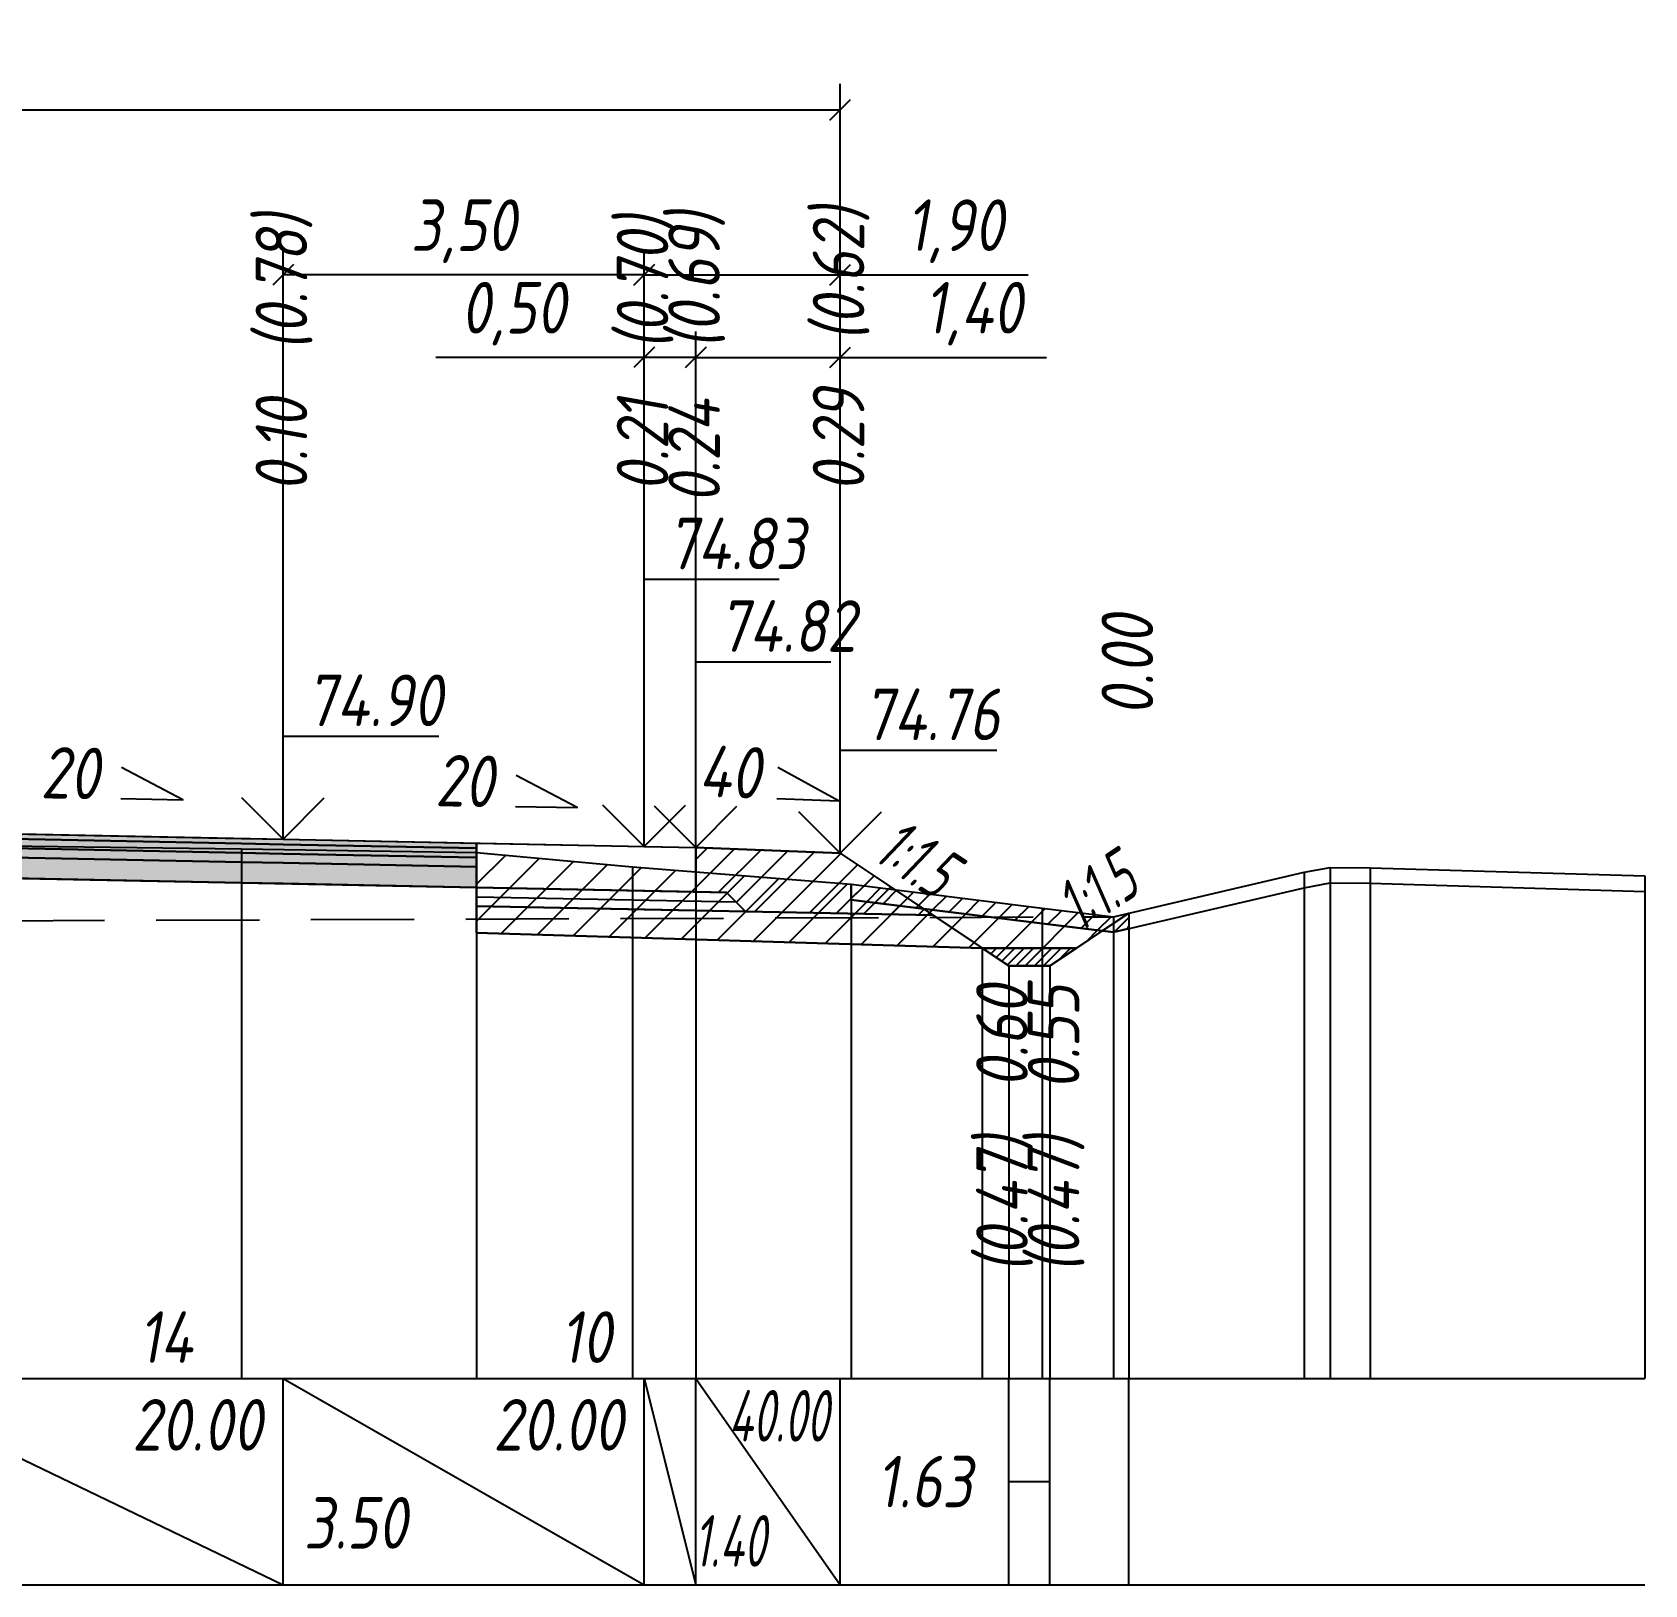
# Model space of a CAD drawing. Extents: x -717 to 1451, y -133302 to 233.
# Drawn here: x 166.6 to 244.7, y -13785 to -13709.8 of the extents above; entities that cross this region are included whole.
import ezdxf
from ezdxf.enums import TextEntityAlignment as Align

# ---------------------------------------------------------------- set-up
doc = ezdxf.new("R2010")
doc.units = 0
doc.linetypes.add('штриховая', pattern=[0.75, 0.5, -0.25])
for name, color, linetype in [('Интерполированный поперечник', 2, 'Continuous'), ('Код_514', 1, 'Continuous'), ('Контур_0', 7, 'Continuous'), ('Контур_2521', 7, 'Continuous'), ('Контур_2564', 7, 'Continuous'), ('Контур_2660', 7, 'Continuous'), ('Контур_2665', 7, 'Continuous'), ('Контур_400', 7, 'Continuous'), ('Контур_508', 7, 'Continuous'), ('Контур_512', 7, 'Continuous'), ('Контур_513', 7, 'Continuous'), ('Контур_818', 7, 'Continuous'), ('Красный поперечник', 1, 'Continuous'), ('Объём_2501', 7, 'Continuous'), ('Объём_2564', 7, 'Continuous'), ('Объём_2650', 7, 'Continuous'), ('Объём_2660', 7, 'Continuous'), ('Объём_2661', 7, 'Continuous'), ('Объём_2662', 7, 'Continuous'), ('Объём_2663', 7, 'Continuous'), ('Объём_2664', 7, 'Continuous'), ('Объём_2665', 7, 'Continuous'), ('Объём_2666', 7, 'Continuous'), ('Объём_2667', 7, 'Continuous'), ('Объём_2668', 7, 'Continuous'), ('Объём_2669', 7, 'Continuous'), ('Объём_2675', 7, 'Continuous'), ('Объём_2753', 7, 'Continuous'), ('Откосы', 7, 'Continuous'), ('Отметки покрытия', 7, 'Continuous'), ('Рабочие отметки', 7, 'Continuous'), ('Рабочие отметки доп.', 7, 'Continuous'), ('Слои выравнивания', 7, 'Continuous'), ('Таблица', 7, 'Continuous'), ('Уклоны проезжей части', 7, 'Continuous'), ('Черный поперечник', 3, 'Continuous')]:
    doc.layers.add(name, color=color, linetype=linetype)
for name, color, linetype, true_color in [('Контур_2540', 2, 'Continuous', 0xffff00), ('Контур_2560', 2, 'Continuous', 0xffff00), ('Контур_2561', 7, 'Continuous', 0xff8040), ('Контур_2562', 3, 'Continuous', 0x00ff00), ('Контур_2563', 7, 'Continuous', 0xff8000), ('Контур_2570', 7, 'Continuous', 0x80ff00), ('Контур_2725', 7, 'Continuous', 0x323232), ('Контур_2736', 4, 'Continuous', 0x00ffff), ('Контур_2737', 4, 'Continuous', 0x00ffff), ('Контур_2738', 4, 'Continuous', 0x00ffff), ('Контур_2739', 4, 'Continuous', 0x00ffff), ('Контур_2741', 4, 'Continuous', 0x00ffff), ('Контур_2742', 4, 'Continuous', 0x00ffff), ('Контур_2743', 4, 'Continuous', 0x00ffff), ('Контур_2744', 7, 'Continuous', 0xa4ffff), ('Контур_2745', 7, 'Continuous', 0xa4ffff), ('Контур_2747', 4, 'Continuous', 0x00ffff), ('Контур_2748', 4, 'Continuous', 0x00ffff), ('Контур_2749', 4, 'Continuous', 0x00ffff), ('Контур_2750', 4, 'Continuous', 0x00ffff), ('Контур_2751', 4, 'Continuous', 0x00ffff), ('Контур_2752', 4, 'Continuous', 0x00ffff), ('Контур_2760', 7, 'Continuous', 0x323232), ('Контур_2761', 7, 'Continuous', 0x323232), ('Контур_2762', 7, 'Continuous', 0x323232), ('Контур_2763', 7, 'Continuous', 0x323232), ('Контур_402', 7, 'Continuous', 0xff6464), ('Контур_703', 4, 'Continuous', 0x00ffff), ('Контур_705', 4, 'Continuous', 0x00ffff), ('Контур_707', 4, 'Continuous', 0x00ffff), ('Контур_720', 131, 'Continuous', 0xaaffff), ('Объём_2500', 7, 'Continuous', 0xc0c0c0), ('Объём_2520', 7, 'Continuous', 0x80ffff), ('Объём_2540', 2, 'Continuous', 0xffff00), ('Объём_2560', 2, 'Continuous', 0xffff00), ('Объём_2561', 7, 'Continuous', 0xff8040), ('Объём_2562', 3, 'Continuous', 0x00ff00), ('Объём_2563', 7, 'Continuous', 0xff8000), ('Объём_2570', 7, 'Continuous', 0x80ff00), ('Объём_2600', 7, 'Continuous', 0x808000), ('Объём_2620', 2, 'Continuous', 0xffff00), ('Объём_2746', 2, 'Continuous', 0xffff00)]:
    doc.layers.add(name, color=color, linetype=linetype, true_color=true_color)
doc.styles.get("Standard").update_dxf_attribs({"font": 'txt', "height": 2.5})
doc.styles.add('М', font='romand.shx', dxfattribs={"width": 0.8, "oblique": 10, "height": 2.5})
doc.dimstyles.new('ISO-25', dxfattribs={"dimtxt": 2.5, "dimasz": 2.5, "dimexe": 1.25, "dimexo": 0.625, "dimtad": 1, "dimtxsty": 'Standard', "dimcen": 2.5, "dimadec": 0, "dimazin": 0, "dimtfac": 1, "dimtmove": 0, "dimatfit": 3, "dimfxl": 1, "dimarcsym": 0})

# ---------------------------------------------------------------- blocks, each defined once
blk = doc.blocks.new('_Oblique')
at = {"color": 0, "linetype": 'ByBlock', "lineweight": -2}
blk.add_line((-0.5, -0.5), (0.5, 0.5), dxfattribs=at)
blk = doc.blocks.new('*D313')
at = {"color": 0, "lineweight": -2, "transparency": 16777216}
for p, q in [((198.722, -13748.71), (198.722, -13724.27)), ((205.722, -13748.99), (205.722, -13724.27)), ((198.722, -13725.52), (205.722, -13725.52)), ((205.722, -13725.52), (215.725, -13725.52))]:
    blk.add_line(p, q, dxfattribs=at)
at = {"layer": 'Defpoints', "color": 0, "transparency": 16777216}
for p in [(205.722, -13725.52), (198.722, -13749.335), (205.722, -13749.615)]:
    blk.add_point(p, dxfattribs=at)
at = {"color": 0, "lineweight": -2, "transparency": 16777216, "rotation": 180}
blk.add_blockref('_Oblique', (198.722, -13725.52), dxfattribs=at)
at = {"color": 0, "lineweight": -2, "transparency": 16777216}
blk.add_blockref('_Oblique', (205.722, -13725.52), dxfattribs=at)
at = {"color": 0, "transparency": 16777216, "insert": (212.185, -13723.406), "char_height": 2.5, "width": 8.75, "attachment_point": 5, "style": 'М'}
blk.add_mtext('1,40', dxfattribs=at)
blk = doc.blocks.new('*D315')
at = {"color": 0, "lineweight": -2, "transparency": 16777216}
for p, q in [((196.222, -13748.66), (196.222, -13724.27)), ((198.722, -13748.71), (198.722, -13724.27)), ((196.222, -13725.52), (186.13, -13725.52)), ((198.722, -13725.52), (196.222, -13725.52))]:
    blk.add_line(p, q, dxfattribs=at)
at = {"layer": 'Defpoints', "color": 0, "transparency": 16777216}
for p in [(198.722, -13725.52), (196.222, -13749.285), (198.722, -13749.335)]:
    blk.add_point(p, dxfattribs=at)
at = {"color": 0, "lineweight": -2, "transparency": 16777216, "rotation": 180}
blk.add_blockref('_Oblique', (196.222, -13725.52), dxfattribs=at)
at = {"color": 0, "lineweight": -2, "transparency": 16777216}
blk.add_blockref('_Oblique', (198.722, -13725.52), dxfattribs=at)
at = {"color": 0, "transparency": 16777216, "insert": (189.892, -13723.406), "char_height": 2.5, "width": 9.16667, "attachment_point": 5, "style": 'М'}
blk.add_mtext('0,50', dxfattribs=at)
blk = doc.blocks.new('*D317')
at = {"color": 0, "lineweight": -2, "transparency": 16777216}
for p, q in [((178.722, -13748.31), (178.722, -13720.27)), ((196.222, -13748.66), (196.222, -13720.27)), ((196.222, -13721.52), (178.722, -13721.52))]:
    blk.add_line(p, q, dxfattribs=at)
at = {"layer": 'Defpoints', "color": 0, "transparency": 16777216}
for p in [(178.722, -13721.52), (178.722, -13748.935), (196.222, -13749.285)]:
    blk.add_point(p, dxfattribs=at)
at = {"color": 0, "lineweight": -2, "transparency": 16777216, "rotation": 180}
blk.add_blockref('_Oblique', (178.722, -13721.52), dxfattribs=at)
at = {"color": 0, "lineweight": -2, "transparency": 16777216}
blk.add_blockref('_Oblique', (196.222, -13721.52), dxfattribs=at)
at = {"color": 0, "transparency": 16777216, "insert": (187.472, -13719.406), "char_height": 2.5, "width": 9.58333, "attachment_point": 5, "style": 'М'}
blk.add_mtext('3,50', dxfattribs=at)
blk = doc.blocks.new('*D318')
at = {"color": 0, "lineweight": -2, "transparency": 16777216}
for p, q in [((196.222, -13748.66), (196.222, -13720.27)), ((205.722, -13748.99), (205.722, -13720.27)), ((196.222, -13721.52), (205.722, -13721.52)), ((205.722, -13721.52), (214.835, -13721.52))]:
    blk.add_line(p, q, dxfattribs=at)
at = {"layer": 'Defpoints', "color": 0, "transparency": 16777216}
for p in [(196.222, -13721.52), (196.222, -13749.285), (205.722, -13749.615)]:
    blk.add_point(p, dxfattribs=at)
at = {"color": 0, "lineweight": -2, "transparency": 16777216, "rotation": 180}
blk.add_blockref('_Oblique', (196.222, -13721.52), dxfattribs=at)
at = {"color": 0, "lineweight": -2, "transparency": 16777216}
blk.add_blockref('_Oblique', (205.722, -13721.52), dxfattribs=at)
at = {"color": 0, "transparency": 16777216, "insert": (211.295, -13719.406), "char_height": 2.5, "width": 8.75, "attachment_point": 5, "style": 'М'}
blk.add_mtext('1,90', dxfattribs=at)
blk = doc.blocks.new('*D320')
at = {"color": 0, "lineweight": -2, "transparency": 16777216}
for p, q in [((110.222, -13748.99), (110.222, -13712.27)), ((205.722, -13748.99), (205.722, -13712.27)), ((110.222, -13713.52), (205.722, -13713.52))]:
    blk.add_line(p, q, dxfattribs=at)
at = {"layer": 'Defpoints', "color": 0, "transparency": 16777216}
for p in [(205.722, -13713.52), (110.222, -13749.615), (205.722, -13749.615)]:
    blk.add_point(p, dxfattribs=at)
at = {"color": 0, "lineweight": -2, "transparency": 16777216, "rotation": 180}
blk.add_blockref('_Oblique', (110.222, -13713.52), dxfattribs=at)
at = {"color": 0, "lineweight": -2, "transparency": 16777216}
blk.add_blockref('_Oblique', (205.722, -13713.52), dxfattribs=at)
at = {"color": 0, "transparency": 16777216, "insert": (157.972, -13711.406), "char_height": 2.5, "width": 10.41667, "attachment_point": 5, "style": 'М'}
blk.add_mtext('19,10', dxfattribs=at)

msp = doc.modelspace()

# ---------------------------------------------------------------- hatches: boundary and pattern name
at = {"layer": 'Объём_2563'}
h = msp.add_hatch(dxfattribs=at)
h.set_pattern_fill('ANSI31', color=256, scale=0.3)
h.paths.add_polyline_path([(201.14, -13752.37), (200.222, -13751.452), (198.722, -13751.422), (198.722, -13749.272), (205.722, -13749.552), (210.222, -13752.552)])
at = {"layer": 'Объём_2570'}
h = msp.add_hatch(dxfattribs=at)
h.set_pattern_fill('ANSI31', color=256, scale=0.2)
h.paths.add_polyline_path([(215.506, -13752.212), (218.965, -13752.625), (219.718, -13752.45), (219.718, -13753.2), (218.965, -13753.375), (215.506, -13752.962), (206.262, -13751.805), (206.262, -13751.055)])
at = {"layer": 'Объём_2600'}
h = msp.add_hatch(dxfattribs=at)
h.set_pattern_fill('ANSI31', color=6, scale=0.4)
h.paths.add_polyline_path([(217.174, -13754.146), (212.613, -13754.146), (188.099, -13753.411), (188.099, -13749.511), (195.657, -13750.209), (206.262, -13751.055), (206.262, -13751.805), (215.506, -13752.962), (218.427, -13753.311)])
h = msp.add_hatch(dxfattribs=at)
h.set_pattern_fill('HONEY', color=5, scale=0.3)
h.paths.add_polyline_path([(219.718, -13752.45), (219.718, -13753.2), (218.965, -13753.375), (218.427, -13753.311)])
at = {"layer": 'Объём_2620'}
h = msp.add_hatch(dxfattribs=at)
h.set_pattern_fill('ANSI31', color=2, scale=0.1)
h.paths.add_polyline_path([(212.613, -13754.146), (217.174, -13754.146), (215.893, -13755), (213.893, -13755)])
at = {"layer": 'Слои выравнивания'}
for color, points in [(2, [(157.972, -13748.457), (161.013, -13748.518), (163.991, -13748.577), (176.701, -13748.832), (178.722, -13748.872), (188.099, -13749.06), (188.099, -13749.31), (178.722, -13749.122), (176.701, -13749.082), (163.991, -13748.827), (161.013, -13748.768), (157.972, -13748.707)]), (3, [(157.972, -13748.707), (161.013, -13748.768), (163.991, -13748.827), (176.701, -13749.082), (178.722, -13749.122), (188.099, -13749.31), (188.099, -13749.76), (178.722, -13749.572), (176.701, -13749.532), (163.991, -13749.277), (161.013, -13749.218), (157.972, -13749.157)]), (4, [(157.972, -13749.157), (161.013, -13749.218), (163.991, -13749.277), (176.701, -13749.532), (178.722, -13749.572), (188.099, -13749.76), (188.099, -13750.21), (178.722, -13750.022), (176.701, -13749.982), (163.991, -13749.727), (161.013, -13749.668), (157.972, -13749.607)]), (5, [(157.972, -13749.607), (161.013, -13749.668), (163.991, -13749.727), (176.701, -13749.982), (178.722, -13750.022), (188.099, -13750.21), (188.099, -13751.21), (178.722, -13751.022), (176.701, -13750.982), (163.991, -13750.727), (161.013, -13750.668), (157.972, -13750.607)])]:
    msp.add_hatch(color=color, dxfattribs=at).paths.add_polyline_path(points)

# ---------------------------------------------------------------- linework, layer by layer
at = {"layer": 'Интерполированный поперечник', "linetype": 'штриховая', "ltscale": 10, "flags": 128}
msp.add_lwpolyline([(105.077, -13753.037), (218.965, -13752.625)], dxfattribs=at)
at = {"layer": 'Код_514'}
for p, q in [((157.972, -13775), (178.722, -13785)), ((178.722, -13785), (178.722, -13775)), ((178.722, -13775), (196.222, -13785)), ((196.222, -13785), (196.222, -13775)), ((196.222, -13775), (198.722, -13785)), ((198.722, -13785), (198.722, -13775)), ((198.722, -13775), (205.722, -13785)), ((205.722, -13785), (205.722, -13775)), ((213.893, -13785), (213.893, -13775)), ((215.893, -13785), (215.893, -13775)), ((219.718, -13785), (219.718, -13775)), ((213.893, -13780), (215.893, -13780))]:
    msp.add_line(p, q, dxfattribs=at)
at = {"layer": 'Контур_0', "flags": 128}
for points in [[(188.099, -13749.06), (198.722, -13749.272), (198.722, -13751.422), (188.099, -13751.21), (188.099, -13749.06), (188.099, -13749.06)], [(205.722, -13749.552), (210.378, -13752.656), (210.378, -13752.656), (210.378, -13752.656), (210.378, -13752.656), (210.378, -13752.656), (210.378, -13752.656), (210.378, -13752.656), (210.378, -13752.656), (210.378, -13752.656), (210.378, -13752.656), (210.378, -13752.656), (210.378, -13752.656), (210.378, -13752.656), (210.378, -13752.656), (213.893, -13755)], [(205.722, -13749.552), (210.378, -13752.656), (210.378, -13752.656), (210.378, -13752.656), (210.378, -13752.656), (210.378, -13752.656), (210.378, -13752.656), (210.378, -13752.656), (210.378, -13752.656), (210.378, -13752.656), (210.378, -13752.656), (210.378, -13752.656), (210.378, -13752.656), (210.378, -13752.656), (210.378, -13752.656), (213.893, -13755), (215.893, -13755), (219.718, -13752.45), (219.718, -13752.45), (219.718, -13752.45), (219.718, -13752.45), (219.718, -13752.45), (219.718, -13752.45), (219.718, -13752.45), (219.718, -13752.45), (219.718, -13752.45), (219.718, -13752.45), (219.718, -13752.45), (219.718, -13752.45), (219.718, -13752.45)], [(198.722, -13752.322), (188.099, -13752.11), (188.099, -13751.21), (200.222, -13751.452), (201.14, -13752.37), (198.722, -13752.322), (198.722, -13752.322)], [(198.722, -13751.422), (200.222, -13751.452), (201.14, -13752.37), (210.222, -13752.552)]]:
    msp.add_lwpolyline(points, dxfattribs=at)
at = {"layer": 'Контур_2521', "color": 250, "flags": 128}
msp.add_lwpolyline([(188.099, -13751.66), (200.681, -13751.911)], dxfattribs=at)
at = {"layer": 'Контур_2540', "flags": 128}
msp.add_lwpolyline([(196.222, -13752.272), (210.222, -13752.552), (212.613, -13754.146), (188.099, -13753.411), (188.099, -13752.11), (196.222, -13752.272), (196.222, -13752.272)], dxfattribs=at)
at = {"layer": 'Контур_2560', "flags": 128}
msp.add_lwpolyline([(198.722, -13749.272), (205.722, -13749.552), (205.722, -13749.552), (205.722, -13749.552)], dxfattribs=at)
at = {"layer": 'Контур_2561', "flags": 128}
msp.add_lwpolyline([(198.722, -13749.272), (198.722, -13749.272), (205.722, -13749.552), (205.722, -13749.552), (198.722, -13749.272)], dxfattribs=at)
at = {"layer": 'Контур_2562', "flags": 128}
msp.add_lwpolyline([(205.722, -13749.552), (205.722, -13749.552), (205.722, -13749.552), (205.722, -13749.552), (205.722, -13749.552)], dxfattribs=at)
at = {"layer": 'Контур_2563', "flags": 128}
msp.add_lwpolyline([(201.14, -13752.37), (200.222, -13751.452), (198.722, -13751.422), (198.722, -13749.272), (205.722, -13749.552), (210.222, -13752.552), (201.14, -13752.37), (201.14, -13752.37)], dxfattribs=at)
at = {"layer": 'Контур_2564', "flags": 128}
msp.add_lwpolyline([(198.722, -13749.272), (205.722, -13749.552)], dxfattribs=at)
at = {"layer": 'Контур_2570', "flags": 128}
msp.add_lwpolyline([(163.991, -13749.173), (176.701, -13749.341), (188.099, -13749.511), (195.657, -13750.209), (206.262, -13751.055), (206.262, -13751.805), (215.506, -13752.962), (218.965, -13753.375), (218.965, -13753.375), (228.215, -13751.224), (229.47, -13750.99), (231.407, -13751.001), (244.718, -13751.404)], dxfattribs=at)
at = {"layer": 'Контур_2660', "flags": 128}
msp.add_lwpolyline([(188.099, -13753.411), (212.613, -13754.146)], dxfattribs=at)
at = {"layer": 'Контур_2665', "flags": 128}
msp.add_lwpolyline([(205.722, -13749.552), (205.722, -13749.552)], dxfattribs=at)
at = {"layer": 'Контур_2725', "flags": 128}
msp.add_lwpolyline([(138.947, -13750.988), (151.549, -13750.736), (157.972, -13750.607), (161.013, -13750.668), (163.991, -13750.727), (176.701, -13750.982), (178.722, -13751.022), (188.099, -13751.21)], dxfattribs=at)
at = {"layer": 'Контур_2736', "flags": 128}
for points in [[(205.722, -13749.552), (210.378, -13752.656)], [(210.378, -13752.656), (213.893, -13755)]]:
    msp.add_lwpolyline(points, dxfattribs=at)
at = {"layer": 'Контур_2737', "flags": 128}
msp.add_lwpolyline([(210.378, -13752.656), (210.378, -13752.656)], dxfattribs=at)
at = {"layer": 'Контур_2738', "flags": 128}
msp.add_lwpolyline([(210.378, -13752.656), (210.378, -13752.656)], dxfattribs=at)
at = {"layer": 'Контур_2739', "flags": 128}
msp.add_lwpolyline([(210.378, -13752.656), (210.378, -13752.656)], dxfattribs=at)
at = {"layer": 'Контур_2741', "flags": 128}
msp.add_lwpolyline([(219.718, -13752.45), (219.718, -13752.45)], dxfattribs=at)
at = {"layer": 'Контур_2742', "flags": 128}
msp.add_lwpolyline([(219.718, -13752.45), (219.718, -13752.45)], dxfattribs=at)
at = {"layer": 'Контур_2743', "flags": 128}
msp.add_lwpolyline([(219.718, -13752.45), (219.718, -13752.45)], dxfattribs=at)
at = {"layer": 'Контур_2744', "flags": 128}
msp.add_lwpolyline([(219.718, -13752.45), (219.718, -13752.45)], dxfattribs=at)
msp.add_lwpolyline([(219.718, -13752.45), (219.718, -13752.45)], dxfattribs=at)
msp.add_lwpolyline([(219.718, -13752.45), (219.718, -13752.45)], dxfattribs=at)
msp.add_lwpolyline([(219.718, -13752.45), (219.718, -13752.45)], dxfattribs=at)
msp.add_lwpolyline([(219.718, -13752.45), (219.718, -13752.45)], dxfattribs=at)
msp.add_lwpolyline([(219.718, -13752.45), (219.718, -13752.45)], dxfattribs=at)
at = {"layer": 'Контур_2745', "flags": 128}
msp.add_lwpolyline([(210.378, -13752.656), (210.378, -13752.656)], dxfattribs=at)
msp.add_lwpolyline([(210.378, -13752.656), (210.378, -13752.656)], dxfattribs=at)
msp.add_lwpolyline([(210.378, -13752.656), (210.378, -13752.656)], dxfattribs=at)
msp.add_lwpolyline([(210.378, -13752.656), (210.378, -13752.656)], dxfattribs=at)
msp.add_lwpolyline([(210.378, -13752.656), (210.378, -13752.656)], dxfattribs=at)
msp.add_lwpolyline([(210.378, -13752.656), (210.378, -13752.656)], dxfattribs=at)
at = {"layer": 'Контур_2747', "flags": 128}
msp.add_lwpolyline([(210.378, -13752.656), (210.378, -13752.656)], dxfattribs=at)
at = {"layer": 'Контур_2748', "flags": 128}
msp.add_lwpolyline([(210.378, -13752.656), (210.378, -13752.656)], dxfattribs=at)
at = {"layer": 'Контур_2749', "flags": 128}
msp.add_lwpolyline([(210.378, -13752.656), (210.378, -13752.656)], dxfattribs=at)
at = {"layer": 'Контур_2750', "flags": 128}
msp.add_lwpolyline([(219.718, -13752.45), (219.718, -13752.45)], dxfattribs=at)
at = {"layer": 'Контур_2751', "flags": 128}
msp.add_lwpolyline([(219.718, -13752.45), (219.718, -13752.45)], dxfattribs=at)
at = {"layer": 'Контур_2752', "flags": 128}
msp.add_lwpolyline([(219.718, -13752.45), (219.718, -13752.45)], dxfattribs=at)
at = {"layer": 'Контур_2760', "flags": 128}
msp.add_lwpolyline([(138.947, -13748.838), (151.549, -13748.586), (157.972, -13748.457), (161.013, -13748.518), (163.991, -13748.577), (176.701, -13748.832), (178.722, -13748.872), (188.099, -13749.06)], dxfattribs=at)
at = {"layer": 'Контур_2761', "flags": 128}
msp.add_lwpolyline([(138.947, -13749.088), (151.549, -13748.836), (157.972, -13748.707), (161.013, -13748.768), (163.991, -13748.827), (176.701, -13749.082), (178.722, -13749.122), (188.099, -13749.31)], dxfattribs=at)
at = {"layer": 'Контур_2762', "flags": 128}
msp.add_lwpolyline([(138.947, -13749.538), (151.549, -13749.286), (157.972, -13749.157), (161.013, -13749.218), (163.991, -13749.277), (176.701, -13749.532), (178.722, -13749.572), (188.099, -13749.76)], dxfattribs=at)
at = {"layer": 'Контур_2763', "flags": 128}
msp.add_lwpolyline([(138.947, -13749.988), (151.549, -13749.736), (157.972, -13749.607), (161.013, -13749.668), (163.991, -13749.727), (176.701, -13749.982), (178.722, -13750.022), (188.099, -13750.21)], dxfattribs=at)
at = {"layer": 'Контур_400', "flags": 128}
msp.add_lwpolyline([(157.972, -13748.457), (178.722, -13748.872), (196.222, -13749.222), (196.222, -13749.222), (196.222, -13749.222), (196.222, -13749.222), (196.222, -13749.222), (196.222, -13749.222), (198.722, -13749.272)], dxfattribs=at)
at = {"layer": 'Контур_402', "flags": 128}
msp.add_lwpolyline([(105, -13754.096), (138.947, -13753.078), (138.947, -13750.988), (157.972, -13750.607), (188.099, -13751.21), (188.099, -13753.411), (212.613, -13754.146)], dxfattribs=at)
at = {"layer": 'Контур_508', "flags": 128}
msp.add_lwpolyline([(105, -13754.096), (138.947, -13753.078), (138.947, -13750.988), (157.972, -13750.607), (188.099, -13751.21), (188.099, -13753.411), (212.613, -13754.146), (213.893, -13755), (215.893, -13755), (219.718, -13752.45)], dxfattribs=at)
at = {"layer": 'Контур_512', "flags": 128}
msp.add_lwpolyline([(188.099, -13753.411), (212.613, -13754.146), (213.893, -13755), (215.893, -13755), (219.718, -13752.45)], dxfattribs=at)
at = {"layer": 'Контур_513', "flags": 128}
msp.add_lwpolyline([(105, -13754.096), (138.947, -13753.078), (138.947, -13750.988), (157.972, -13750.607), (188.099, -13751.21), (188.099, -13753.411), (212.613, -13754.146), (213.893, -13755), (215.893, -13755), (219.718, -13752.45)], dxfattribs=at)
at = {"layer": 'Контур_703', "flags": 128}
msp.add_lwpolyline([(205.722, -13749.552), (210.378, -13752.656)], dxfattribs=at)
at = {"layer": 'Контур_705', "flags": 128}
msp.add_lwpolyline([(210.378, -13752.656), (210.378, -13752.656)], dxfattribs=at)
at = {"layer": 'Контур_707', "flags": 128}
msp.add_lwpolyline([(215.893, -13755), (219.718, -13752.45)], dxfattribs=at)
at = {"layer": 'Контур_720', "flags": 128}
msp.add_lwpolyline([(213.893, -13755), (215.893, -13755)], dxfattribs=at)
at = {"layer": 'Контур_818', "flags": 128}
msp.add_lwpolyline([(105, -13753.783), (105.077, -13753.787), (105.077, -13753.787), (109.862, -13752.848), (117.099, -13751.877), (117.099, -13751.127), (126.936, -13750.566), (138.947, -13749.584), (151.549, -13749.362), (157.972, -13749.264), (163.991, -13749.173), (176.701, -13749.341), (188.099, -13749.511), (195.657, -13750.209), (206.262, -13751.055), (206.262, -13751.805), (215.506, -13752.962), (218.965, -13753.375), (218.965, -13753.375), (219.718, -13753.2)], dxfattribs=at)
at = {"layer": 'Красный поперечник'}
for p, q in [((157.972, -13748.457), (178.722, -13748.872)), ((178.722, -13748.872), (196.222, -13749.222)), ((196.222, -13749.222), (198.722, -13749.272)), ((198.722, -13749.272), (205.722, -13749.552)), ((205.722, -13749.552), (213.893, -13755)), ((215.893, -13755), (219.718, -13752.45)), ((219.718, -13752.45), (219.718, -13775)), ((188.099, -13753.411), (188.099, -13775)), ((212.613, -13754.146), (212.613, -13775)), ((213.893, -13755), (213.893, -13775)), ((213.893, -13755), (215.893, -13755)), ((215.893, -13755), (215.893, -13775))]:
    msp.add_line(p, q, dxfattribs=at)
at = {"layer": 'Объём_2500', "flags": 128}
msp.add_lwpolyline([(188.099, -13749.06), (198.722, -13749.272), (198.722, -13751.422), (188.099, -13751.21), (188.099, -13749.06), (188.099, -13749.06)], dxfattribs=at)
at = {"layer": 'Объём_2501', "flags": 128}
msp.add_lwpolyline([(157.972, -13748.457), (178.722, -13748.872), (196.222, -13749.222), (196.222, -13749.222), (196.222, -13749.222), (196.222, -13749.222), (196.222, -13749.222), (196.222, -13749.222), (198.722, -13749.272)], dxfattribs=at)
at = {"layer": 'Объём_2520', "color": 250, "flags": 128}
msp.add_lwpolyline([(198.722, -13752.322), (188.099, -13752.11), (188.099, -13751.21), (200.222, -13751.452), (201.14, -13752.37), (198.722, -13752.322), (198.722, -13752.322)], dxfattribs=at)
at = {"layer": 'Объём_2540', "flags": 128}
msp.add_lwpolyline([(196.222, -13752.272), (210.222, -13752.552), (212.613, -13754.146), (188.099, -13753.411), (188.099, -13752.11), (196.222, -13752.272), (196.222, -13752.272)], dxfattribs=at)
at = {"layer": 'Объём_2560', "flags": 128}
msp.add_lwpolyline([(198.722, -13749.272), (205.722, -13749.552), (205.722, -13749.552), (205.722, -13749.552)], dxfattribs=at)
at = {"layer": 'Объём_2561', "flags": 128}
msp.add_lwpolyline([(198.722, -13749.272), (198.722, -13749.272), (205.722, -13749.552), (205.722, -13749.552), (198.722, -13749.272)], dxfattribs=at)
at = {"layer": 'Объём_2562', "flags": 128}
msp.add_lwpolyline([(205.722, -13749.552), (205.722, -13749.552), (205.722, -13749.552), (205.722, -13749.552), (205.722, -13749.552)], dxfattribs=at)
at = {"layer": 'Объём_2563', "color": 250, "flags": 128}
msp.add_lwpolyline([(201.14, -13752.37), (200.222, -13751.452), (198.722, -13751.422), (198.722, -13749.272), (205.722, -13749.552), (210.222, -13752.552), (201.14, -13752.37), (201.14, -13752.37)], dxfattribs=at)
at = {"layer": 'Объём_2564', "flags": 128}
msp.add_lwpolyline([(198.722, -13749.272), (205.722, -13749.552)], dxfattribs=at)
at = {"layer": 'Объём_2570', "flags": 128}
msp.add_lwpolyline([(215.506, -13752.212), (218.965, -13752.625), (219.718, -13752.45), (219.718, -13753.2), (218.965, -13753.375), (215.506, -13752.962), (206.262, -13751.805), (206.262, -13751.055), (215.506, -13752.212), (215.506, -13752.212)], dxfattribs=at)
at = {"layer": 'Объём_2600', "color": 5, "flags": 128}
msp.add_lwpolyline([(219.718, -13752.45), (219.718, -13753.2), (218.965, -13753.375), (218.427, -13753.311), (219.718, -13752.45), (219.718, -13752.45)], dxfattribs=at)
at = {"layer": 'Объём_2620', "flags": 128}
msp.add_lwpolyline([(212.613, -13754.146), (217.174, -13754.146), (215.893, -13755), (213.893, -13755), (212.613, -13754.146), (212.613, -13754.146)], dxfattribs=at)
at = {"layer": 'Объём_2650', "color": 6, "flags": 128}
msp.add_lwpolyline([(217.174, -13754.146), (212.613, -13754.146), (188.099, -13753.411), (188.099, -13749.511), (195.657, -13750.209), (206.262, -13751.055), (206.262, -13751.805), (215.506, -13752.962), (218.427, -13753.311), (217.174, -13754.146), (217.174, -13754.146)], dxfattribs=at)
at = {"layer": 'Объём_2660', "flags": 128}
msp.add_lwpolyline([(188.099, -13753.411), (212.613, -13754.146)], dxfattribs=at)
at = {"layer": 'Объём_2661', "flags": 128}
msp.add_lwpolyline([(205.722, -13749.552), (210.378, -13752.656), (212.613, -13754.146)], dxfattribs=at)
at = {"layer": 'Объём_2662', "flags": 128}
msp.add_lwpolyline([(217.174, -13754.146), (219.718, -13752.45)], dxfattribs=at)
at = {"layer": 'Объём_2663', "flags": 128}
for points in [[(212.613, -13754.146), (213.893, -13755)], [(215.893, -13755), (217.174, -13754.146)]]:
    msp.add_lwpolyline(points, dxfattribs=at)
at = {"layer": 'Объём_2664', "flags": 128}
msp.add_lwpolyline([(213.893, -13755), (215.893, -13755)], dxfattribs=at)
at = {"layer": 'Объём_2665', "flags": 128}
msp.add_lwpolyline([(205.722, -13749.552), (205.722, -13749.552)], dxfattribs=at)
at = {"layer": 'Объём_2666', "flags": 128}
for points in [[(205.722, -13749.552), (210.378, -13752.656)], [(210.378, -13752.656), (212.613, -13754.146)]]:
    msp.add_lwpolyline(points, dxfattribs=at)
at = {"layer": 'Объём_2667', "flags": 128}
for points in [[(210.378, -13752.656), (210.378, -13752.656)], [(219.718, -13752.45), (219.718, -13752.45)]]:
    msp.add_lwpolyline(points, dxfattribs=at)
at = {"layer": 'Объём_2668', "flags": 128}
for points in [[(210.378, -13752.656), (210.378, -13752.656)], [(219.718, -13752.45), (219.718, -13752.45)]]:
    msp.add_lwpolyline(points, dxfattribs=at)
at = {"layer": 'Объём_2669', "flags": 128}
for points in [[(210.378, -13752.656), (210.378, -13752.656)], [(219.718, -13752.45), (219.718, -13752.45)]]:
    msp.add_lwpolyline(points, dxfattribs=at)
at = {"layer": 'Объём_2675', "flags": 128}
for points in [[(210.378, -13752.656), (210.378, -13752.656)], [(210.378, -13752.656), (210.378, -13752.656)], [(210.378, -13752.656), (210.378, -13752.656)], [(210.378, -13752.656), (210.378, -13752.656)], [(210.378, -13752.656), (210.378, -13752.656)], [(210.378, -13752.656), (210.378, -13752.656)], [(219.718, -13752.45), (219.718, -13752.45)], [(219.718, -13752.45), (219.718, -13752.45)], [(219.718, -13752.45), (219.718, -13752.45)], [(219.718, -13752.45), (219.718, -13752.45)], [(219.718, -13752.45), (219.718, -13752.45)], [(219.718, -13752.45), (219.718, -13752.45)]]:
    msp.add_lwpolyline(points, dxfattribs=at)
at = {"layer": 'Объём_2746', "flags": 128}
msp.add_lwpolyline([(212.613, -13754.146), (188.099, -13753.411), (188.099, -13749.511), (195.657, -13750.209), (206.262, -13751.055), (206.262, -13751.805), (209.757, -13752.242), (212.613, -13754.146), (212.613, -13754.146)], dxfattribs=at)
at = {"layer": 'Объём_2753', "flags": 128}
msp.add_lwpolyline([(188.099, -13749.06), (188.099, -13749.06)], dxfattribs=at)
at = {"layer": 'Откосы', "color": 1, "flags": 128}
for points in [[(170.86, -13746.898), (173.859, -13746.958), (170.89, -13745.398)], [(189.985, -13747.28), (192.984, -13747.34), (190.015, -13745.781)], [(202.65, -13746.894), (205.647, -13747.014), (202.71, -13745.395)]]:
    msp.add_lwpolyline(points, dxfattribs=at)
at = {"layer": 'Отметки покрытия', "color": 1}
for p, q in [((196.222, -13749.222), (196.222, -13736.272)), ((196.222, -13736.272), (202.772, -13736.272)), ((198.722, -13749.272), (198.722, -13740.272)), ((198.722, -13740.272), (205.272, -13740.272)), ((178.722, -13748.872), (178.722, -13743.872)), ((178.722, -13743.872), (186.272, -13743.872)), ((205.722, -13749.552), (205.722, -13744.552)), ((205.722, -13744.552), (213.322, -13744.552)), ((178.722, -13748.872), (176.722, -13746.872)), ((178.722, -13748.872), (180.722, -13746.872)), ((196.222, -13749.222), (194.222, -13747.222)), ((196.222, -13749.222), (198.222, -13747.222)), ((198.722, -13749.272), (196.722, -13747.272)), ((198.722, -13749.272), (200.722, -13747.272)), ((205.722, -13749.552), (203.722, -13747.552)), ((205.722, -13749.552), (207.722, -13747.552))]:
    msp.add_line(p, q, dxfattribs=at)
at = {"layer": 'Слои выравнивания'}
for p, q in [((188.099, -13749.06), (188.099, -13775)), ((198.722, -13749.272), (198.722, -13775))]:
    msp.add_line(p, q, dxfattribs=at)
at = {"layer": 'Слои выравнивания', "color": 2, "flags": 128}
msp.add_lwpolyline([(157.972, -13748.457), (161.013, -13748.518), (163.991, -13748.577), (176.701, -13748.832), (178.722, -13748.872), (188.099, -13749.06), (188.099, -13749.31), (178.722, -13749.122), (176.701, -13749.082), (163.991, -13748.827), (161.013, -13748.768), (157.972, -13748.707)], close=True, dxfattribs=at)
at = {"layer": 'Слои выравнивания', "color": 3, "flags": 128}
msp.add_lwpolyline([(157.972, -13748.707), (161.013, -13748.768), (163.991, -13748.827), (176.701, -13749.082), (178.722, -13749.122), (188.099, -13749.31), (188.099, -13749.76), (178.722, -13749.572), (176.701, -13749.532), (163.991, -13749.277), (161.013, -13749.218), (157.972, -13749.157)], close=True, dxfattribs=at)
at = {"layer": 'Слои выравнивания', "color": 4, "flags": 128}
msp.add_lwpolyline([(157.972, -13749.157), (161.013, -13749.218), (163.991, -13749.277), (176.701, -13749.532), (178.722, -13749.572), (188.099, -13749.76), (188.099, -13750.21), (178.722, -13750.022), (176.701, -13749.982), (163.991, -13749.727), (161.013, -13749.668), (157.972, -13749.607)], close=True, dxfattribs=at)
at = {"layer": 'Слои выравнивания', "color": 5, "flags": 128}
msp.add_lwpolyline([(157.972, -13749.607), (161.013, -13749.668), (163.991, -13749.727), (176.701, -13749.982), (178.722, -13750.022), (188.099, -13750.21), (188.099, -13751.21), (178.722, -13751.022), (176.701, -13750.982), (163.991, -13750.727), (161.013, -13750.668), (157.972, -13750.607)], close=True, dxfattribs=at)
at = {"layer": 'Таблица'}
for p, q in [((80, -13775), (244.718, -13775)), ((80, -13785), (244.718, -13785))]:
    msp.add_line(p, q, dxfattribs=at)
at = {"layer": 'Черный поперечник', "color": 7}
for p, q in [((176.701, -13749.341), (176.701, -13775)), ((188.099, -13749.511), (188.099, -13775)), ((195.657, -13750.209), (195.657, -13775)), ((228.215, -13750.474), (228.215, -13775)), ((229.47, -13750.24), (229.47, -13775)), ((231.407, -13750.251), (231.407, -13775)), ((206.262, -13751.055), (206.262, -13775)), ((244.718, -13750.654), (244.718, -13775)), ((215.506, -13752.212), (215.506, -13775)), ((218.965, -13752.625), (218.965, -13775))]:
    msp.add_line(p, q, dxfattribs=at)
at = {"layer": 'Черный поперечник', "flags": 128}
msp.add_lwpolyline([(80, -13754.034), (85.442, -13753.876), (95.99, -13752.9), (99.838, -13752.768), (105.077, -13753.037), (109.862, -13752.098), (117.099, -13751.127), (126.936, -13750.566), (138.947, -13749.584), (151.549, -13749.362), (157.972, -13749.264), (163.991, -13749.173), (176.701, -13749.341), (188.099, -13749.511), (195.657, -13750.209), (206.262, -13751.055), (215.506, -13752.212), (218.965, -13752.625), (228.215, -13750.474), (229.47, -13750.24), (231.407, -13750.251), (244.718, -13750.654)], dxfattribs=at)

# ---------------------------------------------------------------- texts
at = {"layer": 'Код_514', "style": 'М', "oblique": 10}
for s, width, p in [('40.00', 0.6, (205.159, -13775.563)), ('20.00', 0.8, (177.722, -13776)), ('20.00', 0.8, (195.222, -13776))]:
    msp.add_text(s, height=2.5, dxfattribs=dict(at, width=width)).set_placement(p, align=Align.TOP_RIGHT)
at = {"layer": 'Код_514', "style": 'М', "oblique": 10, "width": 0.8}
msp.add_text('1.63', height=2.5, dxfattribs=at).set_placement((209.808, -13780), align=Align.MIDDLE_CENTER)
at = {"layer": 'Код_514', "style": 'М', "oblique": 10}
for s, width, p in [('3.50', 0.8, (179.722, -13784)), ('1.40', 0.6, (198.628, -13784.874))]:
    msp.add_text(s, height=2.5, dxfattribs=dict(at, width=width)).set_placement(p, align=Align.BOTTOM_LEFT)
at = {"layer": 'Отметки покрытия', "color": 1, "style": 'М', "oblique": 10, "width": 0.8}
for s, p in [('74.83', (197.363, -13736.541)), ('74.82', (199.863, -13740.541)), ('74.90', (179.863, -13744.141)), ('74.76', (206.863, -13744.821))]:
    msp.add_text(s, height=2.5, dxfattribs=at).set_placement(p, align=Align.BOTTOM_LEFT)
at = {"layer": 'Рабочие отметки', "color": 1, "style": 'М', "oblique": 10, "width": 0.8}
for s, p in [('0.29', (205.644, -13732.022)), ('0.10', (178.644, -13732.022)), ('0.21', (196.144, -13732.022)), ('0.24', (198.644, -13732.586)), ('0.00', (219.64, -13742.881))]:
    msp.add_text(s, height=2.5, rotation=90, dxfattribs=at).set_placement(p, align=Align.MIDDLE_LEFT)
for s, p in [('0.60', (213.565, -13755.931)), ('0.55', (216.065, -13755.931))]:
    msp.add_text(s, height=2.5, rotation=90, dxfattribs=at).set_placement(p, align=Align.MIDDLE_RIGHT)
at = {"layer": 'Рабочие отметки доп.', "color": 1, "style": 'М', "oblique": 10, "width": 0.8}
for s, p in [('(0.78)', (178.644, -13725.172)), ('(0.70)', (196.144, -13725.122)), ('(0.69)', (198.644, -13725.086)), ('(0.62)', (205.644, -13724.722))]:
    msp.add_text(s, height=2.5, rotation=90, dxfattribs=at).set_placement(p, align=Align.MIDDLE_LEFT)
for p in [(213.565, -13763.231), (216.065, -13763.231)]:
    msp.add_text('(0.47)', height=2.5, rotation=90, dxfattribs=at).set_placement(p, align=Align.MIDDLE_RIGHT)
at = {"layer": 'Слои выравнивания', "style": 'М', "oblique": 10, "width": 0.8}
for s, p in [('14', (173.035, -13775)), ('10', (193.41, -13775))]:
    msp.add_text(s, height=2.5, dxfattribs=at).set_placement(p, align=Align.BOTTOM_CENTER)
at = {"layer": 'Уклоны проезжей части', "color": 1, "style": 'М', "oblique": 10}
for s, rotation, width, p in [('40', 357.70938, 0.8, (200.305, -13747.61)), ('20', 358.85423, 0.8, (168.367, -13747.665)), ('20', 358.85423, 0.8, (187.492, -13748.047)), ('1:1.5', 326.30994, 0.6, (208.355, -13751.465)), ('1:1.5', 33.69007, 0.6, (219.279, -13753.039))]:
    msp.add_text(s, height=2.5, rotation=rotation, dxfattribs=dict(at, width=width)).set_placement(p, align=Align.BOTTOM_CENTER)

# ---------------------------------------------------------------- dimensions: what is measured, and where the dimension line sits
at = {"color": 5}
dim = msp.add_linear_dim(base=(205.722, -13713.52), p1=(110.222, -13749.615), p2=(205.722, -13749.615), angle=180, dimstyle='ISO-25', override={"dimasz": 1, "dimlfac": 0.2, "dimzin": 0, "dimtxsty": 'М', "dimblk1": 'Oblique', "dimblk2": 'Oblique', "dimsah": 1}, dxfattribs=at)
dim.commit()
dim.dimension.update_dxf_attribs({"geometry": '*D320', "text_midpoint": (157.972, -13711.406)})
dim = msp.add_linear_dim(base=(178.722, -13721.52), p1=(196.222, -13749.285), p2=(178.722, -13748.935), dimstyle='ISO-25', override={"dimasz": 1, "dimlfac": 0.2, "dimzin": 0, "dimtxsty": 'М', "dimblk1": 'Oblique', "dimblk2": 'Oblique', "dimsah": 1}, dxfattribs=at)
dim.commit()
dim.dimension.update_dxf_attribs({"geometry": '*D317', "text_midpoint": (187.472, -13719.406)})
dim = msp.add_linear_dim(base=(196.222, -13721.52), p1=(205.722, -13749.615), p2=(196.222, -13749.285), dimstyle='ISO-25', override={"dimasz": 1, "dimlfac": 0.2, "dimzin": 0, "dimtxsty": 'М', "dimblk1": 'Oblique', "dimblk2": 'Oblique', "dimsah": 1}, dxfattribs=at)
dim.commit()
dim.dimension.update_dxf_attribs({"geometry": '*D318', "text_midpoint": (211.295, -13721.52), "dimtype": 160})
for base, p1, p2, picture, middle in [((198.722, -13725.52), (196.222, -13749.285), (198.722, -13749.335), '*D315', (189.892, -13725.52)), ((205.722, -13725.52), (198.722, -13749.335), (205.722, -13749.615), '*D313', (212.185, -13725.52))]:
    dim = msp.add_linear_dim(base=base, p1=p1, p2=p2, angle=180, dimstyle='ISO-25', override={"dimasz": 1, "dimlfac": 0.2, "dimzin": 0, "dimtxsty": 'М', "dimblk1": 'Oblique', "dimblk2": 'Oblique', "dimsah": 1}, dxfattribs=at)
    dim.commit()
    dim.dimension.update_dxf_attribs({"geometry": picture, "text_midpoint": middle, "dimtype": 160})

doc.saveas('drawing.dxf')
